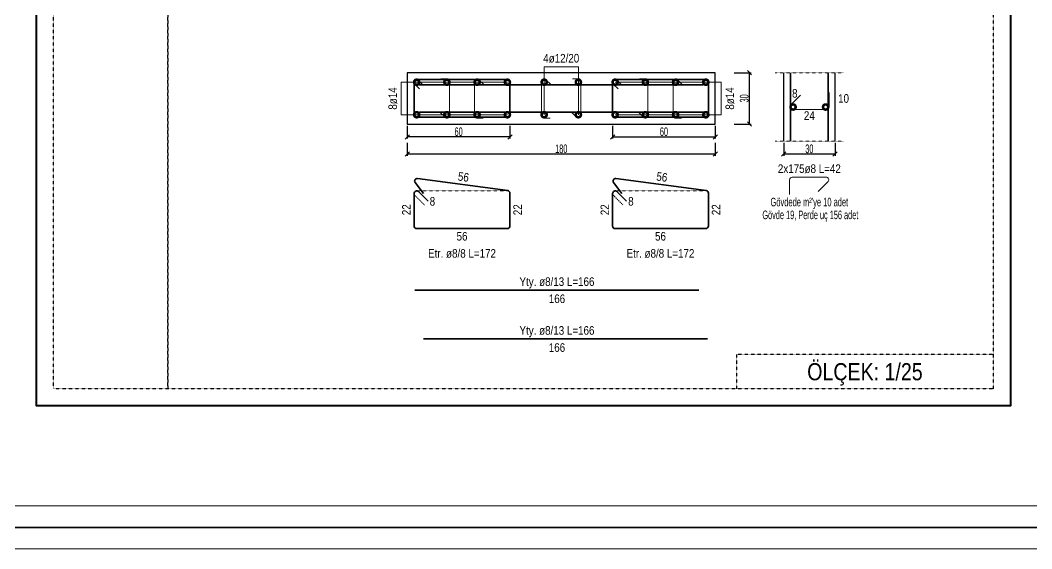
# Model space of a CAD drawing. Header units: millimetres. Extents: x -267 to 94375, y 6431 to 10838.
# Drawn here: x 52639 to 53822, y 6532 to 7149 of the extents above; entities that cross this region are included whole.
import ezdxf
from ezdxf.enums import TextEntityAlignment as Align

# ---------------------------------------------------------------- set-up
doc = ezdxf.new("R2010")
doc.units = ezdxf.units.MM
doc.header["$LTSCALE"] = 0.0001
doc.linetypes.add('DASHED', pattern=[19.05, 12.7, -6.35])
for name, color, linetype, lineweight in [('CIROZ (BEYKENT)', 140, 'Continuous', 20), ('CIZGI (BEYKENT)', 1, 'Continuous', 20), ('D.GORUNUS (BEYKENT)', 253, 'DASHED', 20), ('DETAY ANTET (BEYKENT)', 5, 'Continuous', 40), ('DONATI (BEYKENT)', 4, 'Continuous', 35), ('DONATI YAZISI (BEYKENT)', 3, 'Continuous', 20), ('ETRIYE (BEYKENT)', 150, 'Continuous', 35), ('KESIT SINIRI (BEYKENT)', 241, 'DASHED', 20), ('OLCU (BEYKENT)', 14, 'Continuous', 20), ('PERDE (BEYKENT)', 6, 'Continuous', 30), ('SHEETSUMMARY-50', 152, 'Continuous', 20), ('SheetView', 40, 'Continuous', 20), ('SheetViewOut', 231, 'Continuous', 20), ('YAZI (BEYKENT)', 140, 'Continuous', 20)]:
    doc.layers.add(name, color=color, linetype=linetype, lineweight=lineweight)
doc.styles.add('DONATI YAZISI (BEYKENT)', font='')
doc.styles.add('KLNOLC-25', font='bahnschrift light condensed', dxfattribs={"width": 0.75, "height": 10})
doc.styles.add('YAZI (BEYKENT)', font='')
doc.styles.get('DONATI YAZISI (BEYKENT)').set_extended_font_data('Bahnschrift Light Condensed')
doc.styles.get('YAZI (BEYKENT)').set_extended_font_data('Bahnschrift Light Condensed')
doc.dimstyles.new('KLNOLC-25', dxfattribs={"dimtxt": 10, "dimasz": 5, "dimexe": 2, "dimexo": 2, "dimgap": 1, "dimtad": 1, "dimdec": 1, "dimlfac": 0.5, "dimrnd": 0.5, "dimzin": 12, "dimdsep": 46, "dimtxsty": 'KLNOLC-25', "dimblk": 'OBLIQUE', "dimblk1": 'OBLIQUE', "dimblk2": 'OBLIQUE', "dimcen": 0, "dimclrt": 7, "dimadec": 0, "dimazin": 0, "dimtfac": 1, "dimtdec": 4, "dimtix": 1, "dimtmove": 2, "dimatfit": 3, "dimfxl": 1, "dimtzin": 0, "dimarcsym": 0})

# ---------------------------------------------------------------- blocks, each defined once
blk = doc.blocks.new('_Oblique')
at = {"color": 0, "linetype": 'ByBlock', "lineweight": -2}
blk.add_line((-0.5, -0.5), (0.5, 0.5), dxfattribs=at)
blk = doc.blocks.new('*D888')
at = {"layer": 'DEFPOINTS', "color": 0, "lineweight": -3, "transparency": 16777216}
for p in [(53091.6, 7007.9), (53451.6, 7007.9), (53091.6, 6992.9)]:
    blk.add_point(p, dxfattribs=at)
at = {"layer": 'OLCU (BEYKENT)', "color": 0, "lineweight": -2, "transparency": 16777216}
for p, q in [((53091.6, 7005.9), (53091.6, 6990.9)), ((53451.6, 7005.9), (53451.6, 6990.9)), ((53451.6, 6992.9), (53091.6, 6992.9))]:
    blk.add_line(p, q, dxfattribs=at)
at = {"layer": 'OLCU (BEYKENT)', "color": 0, "lineweight": -2, "transparency": 16777216, "xscale": 5, "yscale": 5, "zscale": 5, "rotation": 180}
blk.add_blockref('_Oblique', (53091.6, 6992.9), dxfattribs=at)
at = {"layer": 'OLCU (BEYKENT)', "color": 0, "lineweight": -2, "transparency": 16777216, "xscale": 5, "yscale": 5, "zscale": 5}
blk.add_blockref('_Oblique', (53451.6, 6992.9), dxfattribs=at)
at = {"layer": 'OLCU (BEYKENT)', "color": 7, "transparency": 16777216, "insert": (53271.6, 6999), "char_height": 10, "attachment_point": 5, "style": 'KLNOLC-25'}
blk.add_mtext('180', dxfattribs=at)
blk = doc.blocks.new('*D889')
at = {"layer": 'DEFPOINTS', "color": 0, "lineweight": -3, "transparency": 16777216}
for p in [(53471.6, 7087.9), (53491.6, 7087.9), (53471.6, 7027.9)]:
    blk.add_point(p, dxfattribs=at)
at = {"layer": 'OLCU (BEYKENT)', "color": 0, "lineweight": -2, "transparency": 16777216}
for p, q in [((53473.6, 7087.9), (53493.6, 7087.9)), ((53491.6, 7027.9), (53491.6, 7087.9)), ((53473.6, 7027.9), (53493.6, 7027.9))]:
    blk.add_line(p, q, dxfattribs=at)
at = {"layer": 'OLCU (BEYKENT)', "color": 0, "lineweight": -2, "transparency": 16777216, "xscale": 5, "yscale": 5, "zscale": 5}
for p, rotation in [((53491.6, 7087.9), 90), ((53491.6, 7027.9), 270)]:
    blk.add_blockref('_Oblique', p, dxfattribs=dict(at, rotation=rotation))
at = {"layer": 'OLCU (BEYKENT)', "color": 7, "transparency": 16777216, "insert": (53485.5, 7057.9), "char_height": 10, "attachment_point": 5, "rotation": 90, "style": 'KLNOLC-25'}
blk.add_mtext('30', dxfattribs=at)
blk = doc.blocks.new('*D890')
at = {"layer": 'DEFPOINTS', "color": 0, "lineweight": -3, "transparency": 16777216}
for p in [(53091.6, 7027.9), (53211.6, 7027.9), (53091.6, 7012.9)]:
    blk.add_point(p, dxfattribs=at)
at = {"layer": 'OLCU (BEYKENT)', "color": 0, "lineweight": -2, "transparency": 16777216}
for p, q in [((53091.6, 7025.9), (53091.6, 7010.9)), ((53211.6, 7025.9), (53211.6, 7010.9)), ((53211.6, 7012.9), (53091.6, 7012.9))]:
    blk.add_line(p, q, dxfattribs=at)
at = {"layer": 'OLCU (BEYKENT)', "color": 0, "lineweight": -2, "transparency": 16777216, "xscale": 5, "yscale": 5, "zscale": 5, "rotation": 180}
blk.add_blockref('_Oblique', (53091.6, 7012.9), dxfattribs=at)
at = {"layer": 'OLCU (BEYKENT)', "color": 0, "lineweight": -2, "transparency": 16777216, "xscale": 5, "yscale": 5, "zscale": 5}
blk.add_blockref('_Oblique', (53211.6, 7012.9), dxfattribs=at)
at = {"layer": 'OLCU (BEYKENT)', "color": 7, "transparency": 16777216, "insert": (53151.6, 7019), "char_height": 10, "attachment_point": 5, "style": 'KLNOLC-25'}
blk.add_mtext('60', dxfattribs=at)
blk = doc.blocks.new('*D891')
at = {"layer": 'DEFPOINTS', "color": 0, "lineweight": -3, "transparency": 16777216}
for p in [(53331.6, 7027.9), (53451.6, 7027.9), (53451.6, 7012.9)]:
    blk.add_point(p, dxfattribs=at)
at = {"layer": 'OLCU (BEYKENT)', "color": 0, "lineweight": -2, "transparency": 16777216}
for p, q in [((53331.6, 7025.9), (53331.6, 7010.9)), ((53451.6, 7025.9), (53451.6, 7010.9)), ((53331.6, 7012.9), (53451.6, 7012.9))]:
    blk.add_line(p, q, dxfattribs=at)
at = {"layer": 'OLCU (BEYKENT)', "color": 0, "lineweight": -2, "transparency": 16777216, "xscale": 5, "yscale": 5, "zscale": 5, "rotation": 180}
blk.add_blockref('_Oblique', (53331.6, 7012.9), dxfattribs=at)
at = {"layer": 'OLCU (BEYKENT)', "color": 0, "lineweight": -2, "transparency": 16777216, "xscale": 5, "yscale": 5, "zscale": 5}
blk.add_blockref('_Oblique', (53451.6, 7012.9), dxfattribs=at)
at = {"layer": 'OLCU (BEYKENT)', "color": 7, "transparency": 16777216, "insert": (53391.6, 7019), "char_height": 10, "attachment_point": 5, "style": 'KLNOLC-25'}
blk.add_mtext('60', dxfattribs=at)
blk = doc.blocks.new('*D924')
at = {"layer": 'DEFPOINTS', "color": 0, "lineweight": -3, "transparency": 16777216}
for p in [(53531.6, 7007.9), (53591.6, 7007.9), (53531.6, 6992.9)]:
    blk.add_point(p, dxfattribs=at)
at = {"layer": 'OLCU (BEYKENT)', "color": 0, "lineweight": -2, "transparency": 16777216}
for p, q in [((53531.6, 7005.9), (53531.6, 6990.9)), ((53591.6, 7005.9), (53591.6, 6990.9)), ((53591.6, 6992.9), (53531.6, 6992.9))]:
    blk.add_line(p, q, dxfattribs=at)
at = {"layer": 'OLCU (BEYKENT)', "color": 0, "lineweight": -2, "transparency": 16777216, "xscale": 5, "yscale": 5, "zscale": 5, "rotation": 180}
blk.add_blockref('_Oblique', (53531.6, 6992.9), dxfattribs=at)
at = {"layer": 'OLCU (BEYKENT)', "color": 0, "lineweight": -2, "transparency": 16777216, "xscale": 5, "yscale": 5, "zscale": 5}
blk.add_blockref('_Oblique', (53591.6, 6992.9), dxfattribs=at)
at = {"layer": 'OLCU (BEYKENT)', "color": 7, "transparency": 16777216, "insert": (53561.6, 6999), "char_height": 10, "attachment_point": 5, "style": 'KLNOLC-25'}
blk.add_mtext('30', dxfattribs=at)

msp = doc.modelspace()

# ---------------------------------------------------------------- linework, layer by layer
at = {"layer": 'CIROZ (BEYKENT)'}
for points in [[(53129.78, 7042.04), (53135.79, 7036.03, 0.6681786), (53140.91, 7038.16), (53140.91, 7077.86, 0.4142136), (53137.91, 7080.86), (53130.91, 7080.86)], [(53181.38, 7073.68), (53175.37, 7079.69, 0.6681786), (53170.25, 7077.57), (53170.25, 7037.86, 0.4142136), (53173.25, 7034.86), (53180.25, 7034.86)], [(53259.71, 7073.68), (53253.7, 7079.69, 0.6681786), (53248.58, 7077.57), (53248.58, 7037.86, 0.4142136), (53251.58, 7034.86), (53258.58, 7034.86)], [(53283.45, 7042.04), (53289.46, 7036.03, 0.6681786), (53294.58, 7038.16), (53294.58, 7077.86, 0.4142136), (53291.58, 7080.86), (53284.58, 7080.86)], [(53361.78, 7042.04), (53367.79, 7036.03, 0.6681786), (53372.91, 7038.16), (53372.91, 7077.86, 0.4142136), (53369.91, 7080.86), (53362.91, 7080.86)], [(53413.38, 7073.68), (53407.37, 7079.69, 0.6681786), (53402.25, 7077.57), (53402.25, 7037.86, 0.4142136), (53405.25, 7034.86), (53412.25, 7034.86)], [(53551.42, 7061.65), (53539.75, 7049.98, 0.6681786), (53541.87, 7044.86), (53581.58, 7044.86, 0.4142136), (53584.58, 7047.86), (53584.58, 7064.86)], [(53571.74, 6949.07), (53583.41, 6960.74, 0.6681786), (53581.29, 6965.86), (53541.58, 6965.86, 0.4142136), (53538.58, 6962.86), (53538.58, 6945.86)]]:
    msp.add_lwpolyline(points, format="xyb", dxfattribs=at)
at = {"layer": 'CIZGI (BEYKENT)', "color": 85}
for p, q in [((53251.58, 7094.86), (53251.58, 7038.86)), ((53251.58, 7094.86), (53291.58, 7094.86)), ((53291.58, 7094.86), (53291.58, 7038.86)), ((53208.58, 7076.86), (53084.58, 7076.86)), ((53084.58, 7076.86), (53084.58, 7038.86)), ((53334.58, 7076.86), (53458.58, 7076.86)), ((53458.58, 7038.86), (53458.58, 7076.86)), ((53208.58, 7038.86), (53084.58, 7038.86)), ((53334.58, 7038.86), (53458.58, 7038.86))]:
    msp.add_line(p, q, dxfattribs=at)
at = {"layer": 'D.GORUNUS (BEYKENT)', "ltscale": 0.5}
for points in [[(53211.58, 6945.86), (53211.58, 6946.86, 0.4142136), (53208.58, 6949.86), (53102.58, 6949.86), (53102.56, 6949.86, 0.6681786), (53100.43, 6944.74), (53111.73, 6933.45)], [(53443.58, 6945.86), (53443.58, 6946.86, 0.4142136), (53440.58, 6949.86), (53334.58, 6949.86), (53334.56, 6949.86, 0.6681786), (53332.43, 6944.74), (53343.73, 6933.45)]]:
    msp.add_lwpolyline(points, format="xyb", dxfattribs=at)
at = {"layer": 'DETAY ANTET (BEYKENT)'}
msp.add_lwpolyline([(52658.08, 8118.64), (53796.58, 8118.64), (53796.58, 6698.64), (52658.08, 6698.64), (52658.08, 8118.64)], close=True, dxfattribs=at)
at = {"layer": 'DETAY ANTET (BEYKENT)', "color": 7, "linetype": 'DASHED', "lineweight": -3, "ltscale": 2}
for points in [[(52678.08, 8098.64), (53776.58, 8098.64), (53776.58, 6718.64), (52678.08, 6718.64)], [(52811.58, 8098.64), (52811.58, 6718.64)]]:
    msp.add_lwpolyline(points, close=True, dxfattribs=at)
msp.add_lwpolyline([(53776.58, 6758.64), (53476.58, 6758.64), (53476.58, 6718.64)], dxfattribs=at)
at = {"layer": 'DONATI (BEYKENT)'}
for p, q in [((53539.58, 7007.86), (53539.58, 7087.86)), ((53583.58, 7007.86), (53583.58, 7087.86))]:
    msp.add_line(p, q, dxfattribs=at)
at = {"layer": 'DONATI (BEYKENT)', "const_width": 6}
for points in [[(53101.08, 7076.86, 1), (53104.08, 7076.86, 1)], [(53136.41, 7076.86, 1), (53139.41, 7076.86, 1)], [(53171.75, 7076.86, 1), (53174.75, 7076.86, 1)], [(53207.08, 7076.86, 1), (53210.08, 7076.86, 1)], [(53250.08, 7076.86, 1), (53253.08, 7076.86, 1)], [(53290.08, 7076.86, 1), (53293.08, 7076.86, 1)], [(53333.08, 7076.86, 1), (53336.08, 7076.86, 1)], [(53368.41, 7076.86, 1), (53371.41, 7076.86, 1)], [(53403.75, 7076.86, 1), (53406.75, 7076.86, 1)], [(53439.08, 7076.86, 1), (53442.08, 7076.86, 1)], [(53541.08, 7047.86, 1), (53544.08, 7047.86, 1)], [(53579.08, 7047.86, 1), (53582.08, 7047.86, 1)], [(53101.08, 7038.86, 1), (53104.08, 7038.86, 1)], [(53136.41, 7038.86, 1), (53139.41, 7038.86, 1)], [(53171.75, 7038.86, 1), (53174.75, 7038.86, 1)], [(53207.08, 7038.86, 1), (53210.08, 7038.86, 1)], [(53250.08, 7038.86, 1), (53253.08, 7038.86, 1)], [(53290.08, 7038.86, 1), (53293.08, 7038.86, 1)], [(53333.08, 7038.86, 1), (53336.08, 7038.86, 1)], [(53368.41, 7038.86, 1), (53371.41, 7038.86, 1)], [(53403.75, 7038.86, 1), (53406.75, 7038.86, 1)], [(53439.08, 7038.86, 1), (53442.08, 7038.86, 1)]]:
    msp.add_lwpolyline(points, format="xyb", close=True, dxfattribs=at)
at = {"layer": 'DONATI (BEYKENT)'}
for points in [[(53105.38, 7073.86), (53437.38, 7073.86)], [(53105.78, 7041.86), (53437.78, 7041.86)], [(53100.58, 6833.86), (53432.58, 6833.86)], [(53110.58, 6776.86), (53442.58, 6776.86)]]:
    msp.add_lwpolyline(points, dxfattribs=at)
at = {"layer": 'ETRIYE (BEYKENT)'}
for points in [[(53110.34, 7073.37), (53104.7, 7079.01, 0.6681786), (53099.58, 7076.89), (53099.58, 7038.86, 0.4142136), (53102.58, 7035.86), (53208.58, 7035.86, 0.4142136), (53211.58, 7038.86), (53211.58, 7076.86, 0.4142136), (53208.58, 7079.86), (53102.58, 7079.86), (53102.56, 7079.86, 0.6681786), (53100.43, 7074.74), (53106.07, 7069.1)], [(53342.34, 7073.37), (53336.7, 7079.01, 0.6681786), (53331.58, 7076.89), (53331.58, 7038.86, 0.4142136), (53334.58, 7035.86), (53440.58, 7035.86, 0.4142136), (53443.58, 7038.86), (53443.58, 7076.86, 0.4142136), (53440.58, 7079.86), (53334.58, 7079.86), (53334.56, 7079.86, 0.6681786), (53332.43, 7074.74), (53338.07, 7069.1)], [(53116, 6937.71), (53104.7, 6949.01, 0.6681786), (53099.58, 6946.89), (53099.58, 6908.86, 0.4142136), (53102.58, 6905.86), (53208.58, 6905.86, 0.4142136), (53211.58, 6908.86), (53211.58, 6947.24, 0.3757351), (53208.98, 6950.21), (53103.57, 6964.33, 0.6681786), (53100.79, 6959.53), (53110.52, 6946.8)], [(53348, 6937.71), (53336.7, 6949.01, 0.6681786), (53331.58, 6946.89), (53331.58, 6908.86, 0.4142136), (53334.58, 6905.86), (53440.58, 6905.86, 0.4142136), (53443.58, 6908.86), (53443.58, 6947.24, 0.3757351), (53440.98, 6950.21), (53335.57, 6964.33, 0.6681786), (53332.79, 6959.53), (53342.52, 6946.8)]]:
    msp.add_lwpolyline(points, format="xyb", dxfattribs=at)
at = {"layer": 'KESIT SINIRI (BEYKENT)'}
for p, q in [((53521.58, 7087.86), (53601.58, 7087.86)), ((53521.58, 7007.86), (53601.58, 7007.86))]:
    msp.add_line(p, q, dxfattribs=at)
at = {"layer": 'PERDE (BEYKENT)'}
for p, q in [((53531.58, 7007.86), (53531.58, 7087.86)), ((53591.58, 7007.86), (53591.58, 7087.86))]:
    msp.add_line(p, q, dxfattribs=at)
msp.add_lwpolyline([(53091.58, 7087.86), (53091.58, 7027.86), (53451.58, 7027.86), (53451.58, 7087.86)], close=True, dxfattribs=at)
at = {"layer": 'SHEETSUMMARY-50', "const_width": 2, "flags": 128}
msp.add_lwpolyline([(39580.33, 6556.81), (57139.42, 6556.81), (57139.42, 10706.81), (39580.33, 10706.81)], close=True, dxfattribs=at)
at = {"layer": 'SheetView'}
msp.add_lwpolyline([(39605.33, 6581.81), (56514.42, 6581.81), (56514.42, 10681.81), (39605.33, 10681.81)], close=True, dxfattribs=at)
at = {"layer": 'SheetViewOut'}
msp.add_lwpolyline([(39555.33, 6531.81), (57164.42, 6531.81), (57164.42, 10731.81), (39555.33, 10731.81)], close=True, dxfattribs=at)

# ---------------------------------------------------------------- texts
at = {"layer": 'DONATI YAZISI (BEYKENT)', "style": 'DONATI YAZISI (BEYKENT)'}
for s, p in [('4ø12/20', (53271.58, 7104.86)), ('8', (53544.58, 7063.86)), ('10', (53601.58, 7057.86)), ('24', (53561.58, 7037.86)), ('2x175ø8 L=42', (53561.58, 6975.86)), ('8', (53121, 6937.71)), ('8', (53353, 6937.71)), ('56', (53155.58, 6896.86)), ('56', (53387.58, 6896.86)), ('Etr. ø8/8 L=172', (53155.58, 6876.86)), ('Etr. ø8/8 L=172', (53387.58, 6876.86)), ('Yty. ø8/13 L=166', (53266.58, 6843.86)), ('166', (53266.58, 6823.86)), ('Yty. ø8/13 L=166', (53266.58, 6786.86)), ('166', (53266.58, 6766.86))]:
    msp.add_text(s, height=10, dxfattribs=at).set_placement(p, align=Align.MIDDLE_CENTER)
for s, rotation, p in [('8ø14', 90, (53074.58, 7057.86)), ('8ø14', 90, (53468.58, 7057.86)), ('56', 352, (53157.27, 6966.22)), ('56', 352, (53389.27, 6966.22)), ('22', 90, (53090.58, 6927.86)), ('22', 90, (53220.58, 6927.86)), ('22', 90, (53322.58, 6927.86)), ('22', 90, (53452.58, 6927.86))]:
    msp.add_text(s, height=10, rotation=rotation, dxfattribs=at).set_placement(p, align=Align.MIDDLE_CENTER)
at = {"layer": 'YAZI (BEYKENT)', "style": 'YAZI (BEYKENT)'}
for s, width, p in [("Gövdede m²'ye 10 adet", 0.7, (53561.58, 6936.86)), (' Gövde 19, Perde uç 156 adet', 0.6, (53561.58, 6921.86))]:
    msp.add_text(s, height=10, dxfattribs=dict(at, width=width)).set_placement(p, align=Align.MIDDLE_CENTER)
msp.add_text('ÖLÇEK: 1/25', height=20, dxfattribs=at).set_placement((53626.58, 6728.64), align=Align.CENTER)

# ---------------------------------------------------------------- dimensions: what is measured, and where the dimension line sits
at = {"layer": 'OLCU (BEYKENT)'}
for base, p1, p2, angle, picture, middle in [((53491.58, 7087.86), (53471.58, 7027.86), (53471.58, 7087.86), 90, '*D889', (53485.48, 7057.86)), ((53451.58, 7012.86), (53331.58, 7027.86), (53451.58, 7027.86), 180, '*D891', (53391.58, 7018.97))]:
    dim = msp.add_linear_dim(base=base, p1=p1, p2=p2, angle=angle, dimstyle='KLNOLC-25', dxfattribs=at)
    dim.commit()
    dim.dimension.update_dxf_attribs({"geometry": picture, "text_midpoint": middle})
for base, p1, p2, picture, middle in [((53091.58, 7012.86), (53211.58, 7027.86), (53091.58, 7027.86), '*D890', (53151.58, 7018.97)), ((53091.58, 6992.86), (53451.58, 7007.86), (53091.58, 7007.86), '*D888', (53271.58, 6998.97)), ((53531.58, 6992.86), (53591.58, 7007.86), (53531.58, 7007.86), '*D924', (53561.58, 6998.97))]:
    dim = msp.add_linear_dim(base=base, p1=p1, p2=p2, dimstyle='KLNOLC-25', dxfattribs=at)
    dim.commit()
    dim.dimension.update_dxf_attribs({"geometry": picture, "text_midpoint": middle})

doc.saveas('drawing.dxf')
